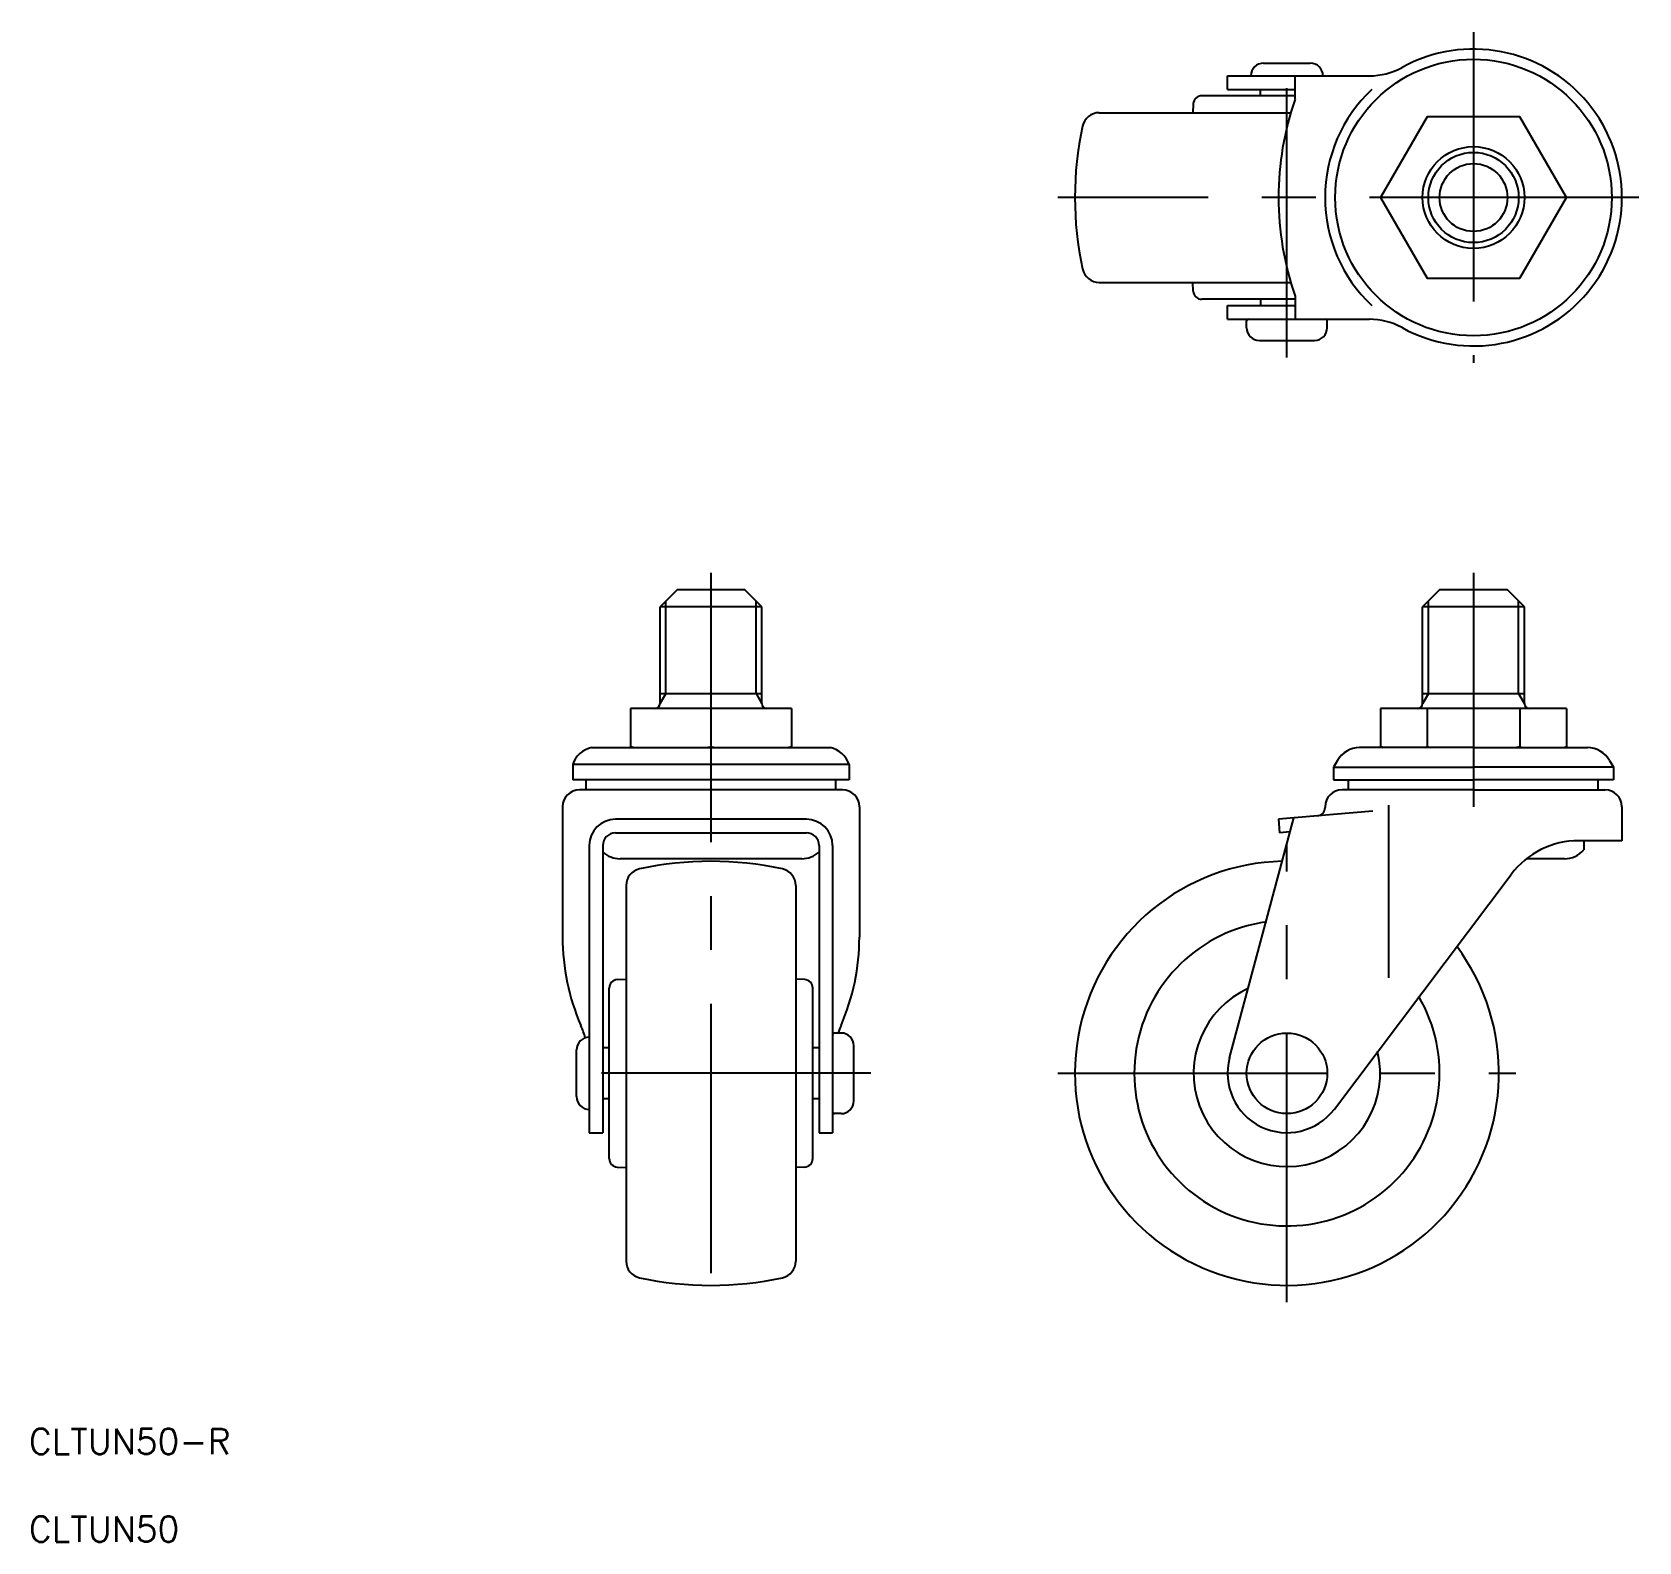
# Model space of a CAD drawing. Extents: x -148 to 41, y -55 to 123.
import ezdxf

# ---------------------------------------------------------------- set-up
doc = ezdxf.new("R2010")
doc.units = 0
doc.linetypes.add('CENTER', pattern=[50.8, 31.75, -6.35, 6.35, -6.35])
doc.layers.get('0').update_dxf_attribs({"linetype": 'CONTINUOUS'})
doc.layers.add('CENTER', color=1, linetype='CONTINUOUS')
doc.styles.get("Standard").update_dxf_attribs({"font": 'txt.shx', "height": 3, "bigfont": 'bigfont.shx'})

msp = doc.modelspace()

# ---------------------------------------------------------------- linework, layer by layer
at = {"color": 7, "linetype": 'CONTINUOUS'}
for p, q in [((-7, 117.61), (9.72, 117.61)), ((-7, 116.01), (-7, 117.61)), ((-2.75, 119.11), (2.75, 119.11)), ((0.98, 114.88), (0.98, 117.61)), ((-7, 116.01), (0.98, 116.01)), ((-3.1, 115.26), (-3.1, 116.01)), ((-11.05, 114.31), (-11.1, 113.26)), ((0.98, 115.26), (-10.05, 115.26)), ((-22.15, 113.26), (0.46, 113.26)), ((16.52, 112.76), (11.03, 103.26)), ((27.48, 112.76), (16.52, 112.76)), ((32.97, 103.26), (27.48, 112.76)), ((11.03, 103.26), (16.52, 93.76)), ((27.48, 93.76), (32.97, 103.26)), ((-22.15, 93.26), (0.46, 93.26)), ((-11.05, 92.21), (-11.1, 93.26)), ((16.52, 93.76), (27.48, 93.76)), ((0.98, 91.26), (-10.05, 91.26)), ((-3.1, 91.26), (-3.1, 90.51)), ((0.98, 91.64), (0.98, 88.91)), ((-7, 90.51), (0.98, 90.51)), ((-7, 88.91), (-7, 90.51)), ((-7, 88.91), (9.72, 88.91)), ((-4.75, 87.91), (-4.75, 88.71)), ((4.75, 87.91), (4.75, 88.71)), ((-3.25, 86.41), (3.25, 86.41)), ((-71.92, 57), (-73.92, 55)), ((-63.92, 57), (-71.92, 57)), ((-61.92, 55), (-63.92, 57)), ((18, 57), (16, 55)), ((26, 57), (18, 57)), ((28, 55), (26, 57)), ((-61.92, 55), (-73.92, 55)), ((-73.92, 43.6), (-73.92, 55)), ((-61.92, 43.6), (-61.92, 55)), ((28, 55), (16, 55)), ((16, 43.6), (16, 55)), ((28, 43.6), (28, 55)), ((-73.92, 44.77), (-61.92, 44.77)), ((16, 44.77), (28, 44.77)), ((-58.42, 43), (-77.42, 43)), ((-77.42, 43), (-77.42, 38.55)), ((-67.92, 43), (-67.92, 38.55)), ((-58.42, 43), (-58.42, 38.55)), ((32.97, 43), (11.03, 43)), ((11.03, 43), (11.03, 38.55)), ((16.52, 43), (16.52, 38.55)), ((27.48, 43), (27.48, 38.55)), ((32.97, 43), (32.97, 38.55)), ((-81.97, 38.4), (-53.87, 38.4)), ((-77.16, 38.4), (-77.42, 38.55)), ((-58.67, 38.4), (-58.42, 38.55)), ((22, 38.4), (8.56, 38.4)), ((11.29, 38.4), (11.03, 38.55)), ((22, 38.4), (35.44, 38.4)), ((32.71, 38.4), (32.97, 38.55)), ((-51.62, 36.4), (-84.22, 36.4)), ((-84.22, 36.4), (-84.22, 34.6)), ((-51.62, 36.4), (-51.62, 34.6)), ((5.96, 36.9), (5.5, 36.1)), ((5.5, 36.1), (22, 36.1)), ((5.5, 36.1), (5.5, 34.6)), ((38.5, 36.1), (22, 36.1)), ((38.04, 36.9), (38.5, 36.1)), ((38.5, 36.1), (38.5, 34.6)), ((-51.62, 34.6), (-84.22, 34.6)), ((-82.64, 33.43), (-82.64, 34.6)), ((-53.19, 33.43), (-53.19, 34.6)), ((5.5, 34.6), (22, 34.6)), ((7.28, 33.43), (7.28, 34.6)), ((38.5, 34.6), (22, 34.6)), ((36.72, 33.43), (36.72, 34.6)), ((-52.42, 33.43), (-83.42, 33.43)), ((22, 33.43), (6.5, 33.43)), ((22, 33.43), (37.5, 33.43)), ((-85.42, 31.43), (-85.42, 16.04)), ((-50.42, 31.43), (-50.42, 16.04)), ((10.12, 30.92), (-1, 29.95)), ((4.5, 31.43), (4.5, 31.35)), ((11.98, 31.63), (11.98, 11.45)), ((11.98, 31.43), (11.98, 11.25)), ((39.5, 31.43), (39.5, 27.43)), ((-56.67, 29.95), (-79.17, 29.95)), ((-6.76, 1.81), (0.82, 30.11)), ((-1, 29.95), (-0.86, 28.35)), ((0.38, 28.46), (-0.86, 28.35)), ((-82.27, 26.85), (-82.27, -7)), ((-80.67, 26.85), (-80.67, -7)), ((-79.17, 28.35), (-56.67, 28.35)), ((-55.17, 26.85), (-55.17, -7)), ((-53.57, 26.85), (-53.57, -7)), ((39.5, 27.43), (34.42, 27.43)), ((35, 27.43), (35, 26.35)), ((-57.2, 25.3), (-78.64, 25.3)), ((32.72, 25.3), (28.25, 25.3)), ((5.59, -4.21), (26.43, 23.45)), ((-77.92, 22.15), (-77.92, -22.15)), ((-57.92, 22.15), (-57.92, -22.15)), ((-79.92, -10.05), (-79.92, 10.05)), ((-78.97, 11.05), (-77.92, 11.1)), ((-56.87, 11.05), (-57.92, 11.1)), ((-55.92, -10.05), (-55.92, 10.05)), ((-52.57, 4.75), (-53.37, 4.75)), ((-83.77, -2.75), (-83.77, 2.75)), ((-79.92, 3), (-80.67, 3)), ((-55.17, 3), (-55.92, 3)), ((-51.07, -3.25), (-51.07, 3.25)), ((-79.92, -3), (-80.67, -3)), ((-55.17, -3), (-55.92, -3)), ((-52.57, -4.75), (-53.37, -4.75)), ((-82.27, -7), (-80.67, -7)), ((-55.17, -7), (-53.57, -7)), ((-78.97, -11.05), (-77.92, -11.1)), ((-56.87, -11.05), (-57.92, -11.1))]:
    msp.add_line(p, q, dxfattribs=at)
at = {"color": 3, "linetype": 'CONTINUOUS'}
for p, q in [((-73.24, 44.77), (-73.24, 55.67)), ((-62.59, 44.77), (-62.59, 55.67)), ((16.68, 44.77), (16.68, 55.68)), ((27.32, 44.77), (27.32, 55.68)), ((-73.24, 44.77), (-73.93, 43.57)), ((-62.59, 44.77), (-61.9, 43.57)), ((16.68, 44.77), (15.99, 43.58)), ((27.32, 44.77), (28.01, 43.58))]:
    msp.add_line(p, q, dxfattribs=at)
at = {"color": 7, "linetype": 'CONTINUOUS'}
for centre, radius in [((22, 103.26), 16.3), ((22, 103.26), 6), ((22, 103.26), 4), ((0, 0), 4.75)]:
    msp.add_circle(centre, radius, dxfattribs=at)
at = {"color": 3, "linetype": 'CONTINUOUS'}
msp.add_circle((22, 103.26), 5.32, dxfattribs=at)
at = {"color": 7, "linetype": 'CONTINUOUS'}
for centre, radius, start, end in [((22, 103.26), 17.5, 241.2195, 118.7805), ((-2.75, 117.61), 1.5, 90, 180), ((2.75, 117.61), 1.5, 0, 90), ((9.72, 125.61), 8, 270, 298.7805), ((22, 103.26), 17.5, 133.2332, 226.7668), ((-10.05, 114.26), 1, 90, 177), ((34, 103.26), 35, 160.6176, 199.3824), ((-22.15, 111.26), 2, 90, 167.8468), ((15, 103.26), 40, 167.8468, 192.1532), ((-22.15, 95.26), 2, 192.1532, 270), ((-10.05, 92.26), 1, 183, 270), ((-4.55, 88.71), 0.2, 90, 182.2046), ((-3.25, 87.91), 1.5, 180, 270), ((3.25, 87.91), 1.5, 270, 0), ((4.55, 88.71), 0.2, 357.7954, 90), ((9.72, 80.91), 8, 61.2195, 90), ((-74.52, 43.6), 0.6, 270, 0), ((-61.32, 43.6), 0.6, 180, 270), ((15.4, 43.6), 0.6, 270, 0), ((28.6, 43.6), 0.6, 180, 270), ((-81.37, 35.46), 3, 101.5188, 161.7483), ((-72.67, 51.42), 13.72, 249.7438, 251.5855), ((-72.67, 51.42), 13.72, 288.4145, 290.2562), ((-63.17, 51.42), 13.72, 249.7438, 251.5855), ((-63.17, 51.42), 13.72, 288.4145, 290.2562), ((-54.47, 35.46), 3, 18.2517, 78.4812), ((8.56, 35.4), 3, 90, 150), ((14.11, 43.7), 6, 240, 242.0471), ((14.11, 41.55), 3.85, 305.0811, 308.7577), ((22, 55.82), 18.12, 252.3968, 254.0224), ((22, 55.82), 18.12, 285.9776, 287.6032), ((29.89, 41.55), 3.85, 231.2423, 234.9189), ((29.89, 43.7), 6, 297.9529, 300), ((35.44, 35.4), 3, 30, 90), ((-83.42, 31.43), 2, 90, 180), ((-52.42, 31.43), 2, 360, 90), ((6.5, 31.43), 2, 90, 180), ((37.5, 31.43), 2, 0, 90), ((3.5, 31.35), 1, 275, 0), ((-79.17, 26.85), 3.1, 90, 180), ((-56.67, 26.85), 3.1, 0, 90), ((-79.17, 26.85), 1.5, 90, 180), ((-56.67, 26.85), 1.5, 0, 90), ((34.42, 17.43), 10, 90, 143), ((-78.64, 28.3), 3, 227.4214, 270), ((-67.92, -15), 40, 77.8468, 102.1532), ((-57.2, 28.3), 3, 270, 312.5786), ((0, 0), 25, 91.2602, 36.7936), ((32.72, 28.3), 3, 270, 319.4584), ((-75.92, 22.15), 2, 102.1532, 180), ((-59.92, 22.15), 2, 0, 77.8468), ((0, 0), 18, 97.5848, 30.1684), ((-59.28, 16.04), 26.14, 180, 203.4561), ((-76.56, 16.04), 26.14, 336.5439, 0), ((-78.92, 10.05), 1, 93, 180), ((-56.92, 10.05), 1, 0, 87), ((0, 0), 11, 114.2206, 13.5326), ((-82.27, 2.75), 1.5, 90, 180), ((-94.19, 0.88), 11.92, 16.0557, 23.5155), ((-53.37, 4.55), 0.2, 87.7954, 180), ((-41.65, 0.88), 11.92, 156.4845, 161.0518), ((-52.57, 3.25), 1.5, 0, 90), ((0, 0), 7, 165, 323), ((-82.27, -2.75), 1.5, 180, 270), ((-52.57, -3.25), 1.5, 270, 0), ((-53.37, -4.55), 0.2, 180, 272.2046), ((-78.92, -10.05), 1, 180, 267), ((-56.92, -10.05), 1, 273, 0), ((-75.92, -22.15), 2, 180, 257.8468), ((-59.92, -22.15), 2, 282.1532, 0), ((-67.92, 15), 40, 257.8468, 282.1532)]:
    msp.add_arc(centre, radius, start, end, dxfattribs=at)
at = {"layer": 'CENTER', "color": 1, "linetype": 'CENTER'}
for p, q in [((22, 122.76), (22, 83.76)), ((0, 84.41), (0, 121.11)), ((41.5, 103.26), (-27, 103.26)), ((-67.92, 59), (-67.92, -27)), ((22, 59), (22, 31.43)), ((0, -27), (0, 27)), ((-49.07, 0), (-85.77, 0)), ((-27, 0), (27, 0))]:
    msp.add_line(p, q, dxfattribs=at)

# ---------------------------------------------------------------- texts
at = {"color": 7, "linetype": 'CONTINUOUS'}
for s, p in [('CLTUN50-R', (-148.35, -44.9)), ('CLTUN50', (-148.35, -55.24))]:
    msp.add_text(s, height=3, dxfattribs=at).set_placement(p)

doc.saveas('drawing.dxf')
